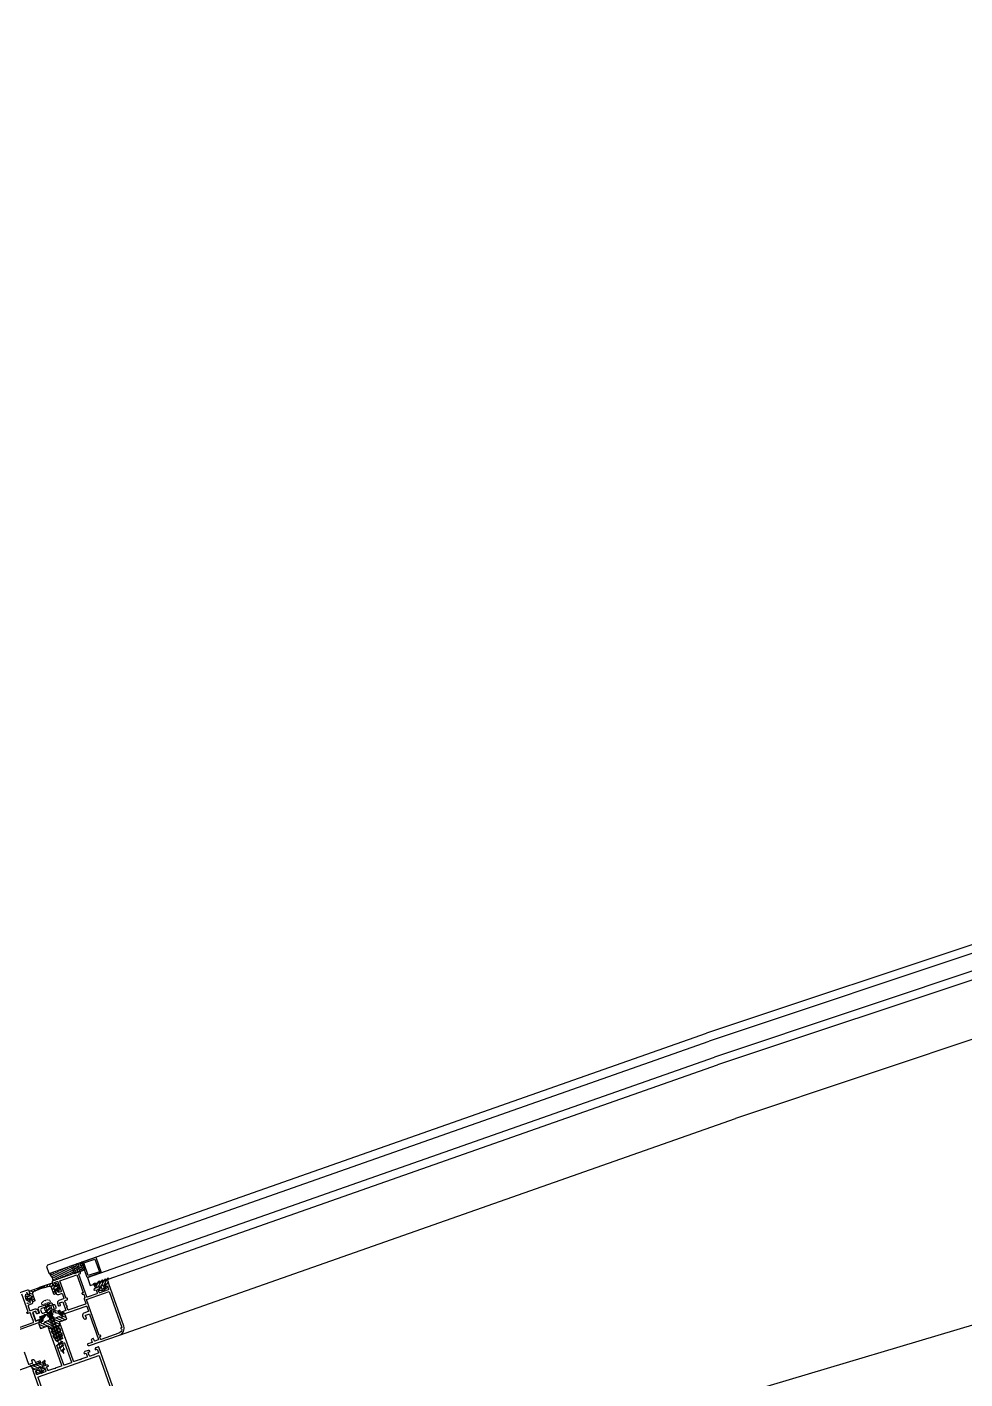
# Model space of a CAD drawing. Header units: millimetres. Extents: x 62878 to 70819, y -67946 to -61850.
# Drawn here: x 63731.3 to 63798.4, y -62214.4 to -62117.6 of the extents above; entities that cross this region are included whole.
import ezdxf

# ---------------------------------------------------------------- set-up
doc = ezdxf.new("R2010")
doc.units = ezdxf.units.MM
doc.linetypes.add('HIDDEN', pattern=[0.375, 0.25, -0.125])
for name, color, linetype, lineweight in [('BA DÖŞ.-yeni', 11, 'Continuous', 30), ('DOGRAMA', 171, 'Continuous', 0), ('DUV.ALÇ.-yeni', 20, 'Continuous', 25)]:
    doc.layers.add(name, color=color, linetype=linetype, lineweight=lineweight)
pattern_1 = [(334.38851, (63632.99587, -62256.98686), (-0.06862232, -0.14315216), [])]
pattern_2 = [(244.38851, (63840.45671, -62183.97513), (0.14315216, -0.06862232), [])]

# ---------------------------------------------------------------- blocks, each defined once
blk = doc.blocks.new('a2we')
at = {"lineweight": 5, "ltscale": 0.5}
for p, q in [((-196.01, -415.29), (-196.59, -417.25)), ((-196.01, -415.29), (-195.46, -417.71)), ((-198.11, -420.11), (-197.11, -419.74)), ((-194.92, -421.4), (-198.11, -420.11)), ((-193.92, -421.04), (-198.11, -420.11)), ((-198.11, -422.66), (-197.11, -422.3)), ((-194.92, -423.96), (-198.11, -422.66)), ((-193.92, -423.59), (-198.11, -422.66)), ((-198.11, -425.21), (-197.11, -424.85)), ((-194.92, -426.51), (-198.11, -425.21)), ((-193.92, -426.15), (-198.11, -425.21)), ((-197.57, -417.61), (-196.57, -417.24)), ((-194.16, -418.26), (-197.57, -417.61)), ((-195.16, -418.63), (-197.57, -417.61)), ((-197.11, -419.74), (-197.11, -418.43)), ((-197.11, -419.74), (-193.92, -421.04)), ((-197.11, -419.74), (-193.92, -421.04)), ((-197.11, -422.3), (-197.11, -420.51)), ((-197.11, -422.3), (-193.92, -423.59)), ((-197.11, -422.3), (-193.92, -423.59)), ((-197.11, -424.85), (-197.11, -423.07)), ((-197.11, -424.85), (-193.92, -426.15)), ((-197.11, -424.85), (-193.92, -426.15)), ((-197.11, -427.31), (-197.11, -425.62)), ((-196.89, -417.9), (-197.1, -418.34)), ((-196.57, -417.24), (-194.16, -418.26)), ((-194.16, -418.26), (-195.16, -418.63)), ((-195.16, -418.63), (-194.93, -419.3)), ((-194.92, -420.63), (-194.92, -419.36)), ((-193.92, -421.04), (-194.92, -421.4)), ((-194.92, -423.19), (-194.92, -421.4)), ((-193.92, -423.59), (-194.92, -423.96)), ((-194.92, -425.74), (-194.92, -423.96)), ((-198.11, -427.67), (-197.11, -427.31)), ((-194.92, -428.97), (-198.11, -427.67)), ((-193.92, -428.6), (-198.11, -427.67)), ((-198.11, -429.92), (-197.11, -429.56)), ((-194.92, -431.22), (-198.11, -429.92)), ((-193.92, -430.86), (-198.11, -429.92)), ((-198.11, -432.18), (-197.11, -431.81)), ((-194.92, -433.47), (-198.11, -432.18)), ((-193.92, -433.11), (-198.11, -432.18)), ((-198.11, -434.43), (-197.11, -434.07)), ((-194.92, -435.73), (-198.11, -434.43)), ((-193.92, -435.36), (-198.11, -434.43)), ((-197.11, -427.31), (-193.92, -428.6)), ((-197.11, -427.31), (-193.92, -428.6)), ((-197.11, -429.56), (-197.11, -428.02)), ((-197.11, -429.56), (-193.92, -430.86)), ((-197.11, -429.56), (-193.92, -430.86)), ((-197.11, -431.81), (-197.11, -430.28)), ((-197.11, -431.81), (-193.92, -433.11)), ((-197.11, -431.81), (-193.92, -433.11)), ((-197.11, -434.07), (-197.11, -432.53)), ((-197.11, -434.07), (-193.92, -435.36)), ((-197.11, -434.07), (-193.92, -435.36)), ((-197.11, -436.36), (-197.11, -434.79)), ((-193.92, -426.15), (-194.92, -426.51)), ((-194.92, -428.2), (-194.92, -426.51)), ((-193.92, -428.6), (-194.92, -428.97)), ((-194.92, -430.45), (-194.92, -428.97)), ((-193.92, -430.86), (-194.92, -431.22)), ((-194.92, -432.7), (-194.92, -431.22)), ((-193.92, -433.11), (-194.92, -433.47)), ((-194.92, -434.96), (-194.92, -433.47)), ((-193.92, -435.36), (-194.92, -435.73)), ((-194.92, -437.26), (-194.92, -435.73)), ((-198.11, -436.73), (-197.11, -436.36)), ((-194.92, -438.03), (-198.11, -436.73)), ((-193.92, -437.66), (-198.11, -436.73)), ((-198.11, -439.03), (-197.11, -438.66)), ((-194.92, -440.32), (-198.11, -439.03)), ((-193.92, -439.96), (-198.11, -439.03)), ((-198.11, -441.32), (-197.11, -440.96)), ((-194.92, -442.62), (-198.11, -441.32)), ((-193.92, -442.26), (-198.11, -441.32)), ((-198.11, -443.62), (-197.11, -443.25)), ((-194.92, -444.91), (-198.11, -443.62)), ((-193.92, -444.55), (-198.11, -443.62)), ((-197.11, -436.36), (-193.92, -437.66)), ((-197.11, -436.36), (-193.92, -437.66)), ((-197.11, -438.66), (-197.11, -437.13)), ((-197.11, -438.66), (-193.92, -439.96)), ((-197.11, -438.66), (-193.92, -439.96)), ((-197.11, -440.96), (-197.11, -439.43)), ((-197.11, -440.96), (-193.92, -442.26)), ((-197.11, -443.25), (-197.11, -441.73)), ((-197.11, -443.25), (-193.92, -444.55)), ((-197.11, -445.55), (-197.11, -444.02)), ((-193.92, -437.66), (-194.92, -438.03)), ((-194.92, -439.55), (-194.92, -438.03)), ((-193.92, -439.96), (-194.92, -440.32)), ((-194.92, -441.85), (-194.92, -440.32)), ((-193.92, -442.26), (-194.92, -442.62)), ((-194.92, -444.15), (-194.92, -442.62)), ((-193.92, -444.55), (-194.92, -444.91)), ((-194.92, -446.45), (-194.92, -444.91)), ((-192.8, -453.29), (-199.23, -453.29)), ((-199.23, -454.58), (-199.23, -453.29)), ((-198.11, -445.92), (-197.11, -445.55)), ((-193.92, -446.85), (-198.11, -445.92)), ((-194.92, -447.22), (-198.11, -445.92)), ((-197.11, -447.85), (-198.11, -448.22)), ((-194.92, -449.52), (-198.11, -448.22)), ((-198.11, -448.22), (-193.92, -449.15)), ((-198.11, -450.52), (-197.11, -450.15)), ((-194.92, -451.82), (-198.11, -450.52)), ((-193.92, -451.45), (-198.11, -450.52)), ((-197.11, -445.55), (-193.92, -446.85)), ((-197.11, -445.55), (-193.92, -446.85)), ((-197.11, -447.85), (-197.11, -446.32)), ((-193.92, -449.15), (-197.11, -447.85)), ((-197.11, -450.15), (-197.11, -448.62)), ((-197.11, -450.15), (-193.92, -451.45)), ((-197.11, -453.29), (-197.11, -450.92)), ((-193.92, -446.85), (-194.92, -447.22)), ((-194.92, -448.75), (-194.92, -447.22)), ((-193.92, -449.15), (-194.92, -449.52)), ((-194.92, -451.05), (-194.92, -449.52)), ((-193.92, -451.45), (-194.92, -451.82)), ((-194.92, -453.29), (-194.92, -451.82)), ((-192.8, -454.58), (-192.8, -453.29))]:
    blk.add_line(p, q, dxfattribs=at)
blk.add_lwpolyline([(-196.47, -455.66), (-196.11, -455.4), (-195.92, -455.4), (-195.56, -455.66)], dxfattribs=at)
for centre, radius, start, end in [((-196.91, -418.43), 0.2, 155.32512, 180), ((-195.12, -419.36), 0.2, 0, 19.11162), ((-195.66, -449.53), 6.19, 234.75731, 262.49049), ((-196.37, -449.53), 6.19, 277.50951, 305.24269)]:
    blk.add_arc(centre, radius, start, end, dxfattribs=at)

msp = doc.modelspace()

# ---------------------------------------------------------------- hatches: boundary and pattern name
at = {"layer": 'DOGRAMA', "lineweight": -2}
h = msp.add_hatch(dxfattribs=at)
h.set_pattern_fill('ANSI31', color=256, scale=0.04, angle=673.13462, style=0)
h.set_pattern_definition([(334.38851, (63613.8471, -62263.7259), (-0.05489786, -0.11452172), [])])
h.paths.add_polyline_path([(63734.43, -62206.936, 0.414214), (63734.413, -62206.971), (63733.184, -62207.404, 0.153231), (63732.891, -62206.871), (63734.24, -62206.396)])
h.paths.add_polyline_path([(63734.7, -62206.871), (63734.465, -62206.953, 0.414214), (63734.43, -62206.936), (63734.24, -62206.396), (63734.5, -62206.305)])
h = msp.add_hatch(dxfattribs=at)
h.set_pattern_fill('AR-HBONE', color=256, scale=0.03, angle=673.13462, style=0)
h.set_pattern_definition([(244.3885, (63751.21269, -62239.03137), (0.0563375, -0.1600815), [0.36, -0.12]), (334.3885, (63751.16082, -62239.13958), (0.0563375, -0.1600815), [0.36, -0.12])])
h.paths.add_polyline_path([(63735.193, -62206.697), (63735.429, -62206.614), (63735.23, -62206.048), (63734.5, -62206.305), (63734.7, -62206.871)])
h = msp.add_hatch(dxfattribs=at)
h.set_pattern_fill('ANSI31', color=256, scale=0.05, angle=673.13462, style=0)
h.set_pattern_definition(pattern_1)
edge = h.paths.add_edge_path(flags=16)
edge.add_arc((63731.973, -62208.397), 0.668, 192.51283, 206.26419, ccw=False)
edge.add_line((63731.321, -62208.542), (63731.59, -62208.447))
edge.add_line((63731.59, -62208.447), (63731.643, -62208.598))
edge.add_line((63731.643, -62208.598), (63731.374, -62208.693))
edge = h.paths.add_edge_path()
edge.add_line((63731.825, -62208.873), (63731.721, -62208.91))
edge.add_line((63731.721, -62208.91), (63731.641, -62208.684))
edge.add_line((63731.641, -62208.684), (63731.462, -62208.747))
edge.add_line((63731.462, -62208.747), (63731.502, -62208.86))
edge.add_line((63731.502, -62208.86), (63731.408, -62208.893))
edge.add_arc((63731.637, -62208.515), 0.442, 160.08086, 238.69616, ccw=False)
edge.add_line((63731.222, -62208.365), (63731.316, -62208.332))
edge.add_line((63731.316, -62208.332), (63731.356, -62208.445))
edge.add_line((63731.356, -62208.445), (63731.535, -62208.382))
edge.add_line((63731.535, -62208.382), (63731.456, -62208.155))
edge.add_line((63731.456, -62208.155), (63732.395, -62207.815))
edge.add_arc((63732.412, -62207.862), 0.05, -63.90165, 109.38851, ccw=False)
edge.add_line((63732.434, -62207.907), (63731.743, -62208.207))
edge.add_arc((63731.782, -62208.299), 0.1, 112.96324, 199.38851)
edge.add_line((63731.688, -62208.332), (63731.855, -62208.81))
edge.add_arc((63731.808, -62208.826), 0.05, -70.61149, 19.38851, ccw=False)
h = msp.add_hatch(dxfattribs=at)
h.set_pattern_fill('ANSI31', color=256, scale=0.05, angle=673.13462, style=0)
h.set_pattern_definition(pattern_2)
edge = h.paths.add_edge_path(flags=16)
edge.add_arc((63732.863, -62208.084), 0.668, 12.51283, 26.26419)
edge.add_line((63733.463, -62207.788), (63733.194, -62207.883))
edge.add_line((63733.194, -62207.883), (63733.247, -62208.034))
edge.add_line((63733.247, -62208.034), (63733.516, -62207.939))
edge = h.paths.add_edge_path()
edge.add_line((63733.278, -62208.362), (63733.381, -62208.326))
edge.add_line((63733.381, -62208.326), (63733.302, -62208.099))
edge.add_line((63733.302, -62208.099), (63733.481, -62208.036))
edge.add_line((63733.481, -62208.036), (63733.521, -62208.149))
edge.add_line((63733.521, -62208.149), (63733.615, -62208.116))
edge.add_arc((63733.2, -62207.966), 0.442, 340.08086, 418.69616)
edge.add_line((63733.429, -62207.588), (63733.335, -62207.621))
edge.add_line((63733.335, -62207.621), (63733.375, -62207.734))
edge.add_line((63733.375, -62207.734), (63733.195, -62207.797))
edge.add_line((63733.195, -62207.797), (63733.116, -62207.571))
edge.add_line((63733.116, -62207.571), (63732.17, -62207.894))
edge.add_arc((63732.187, -62207.941), 0.05, 109.38851, 282.67867)
edge.add_line((63732.198, -62207.99), (63732.924, -62207.791))
edge.add_arc((63732.952, -62207.887), 0.1, 19.38851, 105.81378, ccw=False)
edge.add_line((63733.046, -62207.854), (63733.214, -62208.332))
edge.add_arc((63733.261, -62208.315), 0.05, 199.38851, 289.38851)
h = msp.add_hatch(dxfattribs=at)
h.set_pattern_fill('ANSI31', color=256, scale=0.05, angle=673.13462, style=0)
h.set_pattern_definition(pattern_2)
edge = h.paths.add_edge_path(flags=16)
edge.add_arc((63736.629, -62207.612), 0.4, 277.85155, 300.92547, ccw=False)
edge.add_line((63736.683, -62208.008), (63736.6, -62207.771))
edge.add_line((63736.6, -62207.771), (63736.751, -62207.718))
edge.add_line((63736.751, -62207.718), (63736.834, -62207.955))
edge = h.paths.add_edge_path()
edge.add_arc((63736.629, -62207.612), 0.5, 252.51861, 326.25841, ccw=False)
edge.add_line((63736.478, -62208.089), (63736.445, -62207.995))
edge.add_line((63736.445, -62207.995), (63736.558, -62207.955))
edge.add_line((63736.558, -62207.955), (63736.539, -62207.898))
edge.add_arc((63736.444, -62207.932), 0.1, 19.38851, 109.38851)
edge.add_line((63736.411, -62207.837), (63736.203, -62207.91))
edge.add_line((63736.203, -62207.91), (63736.144, -62207.74))
edge.add_line((63736.144, -62207.74), (63736.181, -62207.727))
edge.add_arc((63736.203, -62207.789), 0.065, 40.97918, 109.38851, ccw=False)
edge.add_arc((63736.276, -62207.725), 0.0327, 220.97918, 414.81879)
edge.add_arc((63736.206, -62207.876), 0.199, 63.47229, 113.7382)
edge.add_arc((63736.111, -62207.646), 0.05, 110.36067, 287.87391, ccw=False)
edge.add_arc((63736.206, -62207.902), 0.323, 71.00285, 110.32916, ccw=False)
edge.add_arc((63736.317, -62207.578), 0.02, 251.00285, 319.38851)
edge.add_line((63736.332, -62207.591), (63736.476, -62207.424))
edge.add_arc((63736.487, -62207.434), 0.015, -20.61149, 139.38851, ccw=False)
edge.add_line((63736.501, -62207.439), (63736.458, -62207.554))
edge.add_arc((63736.476, -62207.561), 0.02, 159.38851, 319.38851)
edge.add_line((63736.492, -62207.574), (63736.683, -62207.351))
edge.add_arc((63736.695, -62207.36), 0.015, -20.61149, 139.38851, ccw=False)
edge.add_line((63736.709, -62207.366), (63736.665, -62207.481))
edge.add_arc((63736.684, -62207.488), 0.02, 159.38851, 319.38851)
edge.add_line((63736.699, -62207.501), (63736.891, -62207.278))
edge.add_arc((63736.902, -62207.287), 0.015, -20.61149, 139.38851, ccw=False)
edge.add_line((63736.916, -62207.293), (63736.873, -62207.408))
edge.add_arc((63736.892, -62207.415), 0.02, 159.38851, 319.38851)
edge.add_line((63736.907, -62207.428), (63737.098, -62207.205))
edge.add_arc((63737.11, -62207.214), 0.015, -20.61149, 139.38851, ccw=False)
edge.add_line((63737.124, -62207.22), (63737.083, -62207.327))
edge.add_arc((63737.177, -62207.362), 0.1, 159.38851, 199.38851)
edge.add_line((63737.083, -62207.396), (63737.147, -62207.578))
edge.add_line((63737.147, -62207.578), (63736.939, -62207.651))
edge.add_arc((63736.972, -62207.746), 0.1, 109.38851, 199.38851)
edge.add_line((63736.878, -62207.779), (63736.898, -62207.835))
edge.add_line((63736.898, -62207.835), (63737.011, -62207.796))
edge.add_line((63737.011, -62207.796), (63737.044, -62207.89))
h = msp.add_hatch(dxfattribs=at)
h.set_pattern_fill('ANSI31', color=256, scale=0.05, angle=673.13462, style=0)
h.set_pattern_definition(pattern_1)
edge = h.paths.add_edge_path(flags=16)
edge.add_arc((63733.471, -62211.321), 0.05, 199.38851, 289.38851)
edge.add_line((63733.487, -62211.368), (63733.544, -62211.348))
edge.add_arc((63733.527, -62211.301), 0.05, 289.38851, 379.38851)
edge.add_line((63733.575, -62211.284), (63733.5, -62211.072))
edge.add_line((63733.5, -62211.072), (63733.349, -62211.125))
edge.add_line((63733.349, -62211.125), (63733.424, -62211.337))
h.paths.add_polyline_path([(63733.299, -62210.984), (63733.45, -62210.931), (63733.359, -62210.671), (63733.208, -62210.724)], flags=16)
edge = h.paths.add_edge_path()
edge.add_arc((63733.579, -62211.268), 0.2, 308.82229, 379.38851)
edge.add_line((63733.768, -62211.202), (63733.749, -62211.149))
edge.add_line((63733.749, -62211.149), (63733.693, -62211.168))
edge.add_line((63733.693, -62211.168), (63733.65, -62211.047))
edge.add_line((63733.65, -62211.047), (63733.669, -62211.008))
edge.add_arc((63733.579, -62210.965), 0.1, 334.38851, 379.38851)
edge.add_line((63733.673, -62210.932), (63733.63, -62210.809))
edge.add_line((63733.63, -62210.809), (63733.573, -62210.829))
edge.add_line((63733.573, -62210.829), (63733.531, -62210.708))
edge.add_line((63733.531, -62210.708), (63733.599, -62210.565))
edge.add_line((63733.599, -62210.565), (63733.701, -62210.529))
edge.add_line((63733.701, -62210.529), (63733.618, -62210.294))
edge.add_line((63733.618, -62210.294), (63733.682, -62210.324))
edge.add_line((63733.682, -62210.324), (63734.154, -62210.158))
edge.add_line((63734.154, -62210.158), (63734.045, -62209.85))
edge.add_arc((63733.762, -62209.95), 0.3, 19.38851, 79.38851)
edge.add_line((63733.817, -62209.655), (63733.334, -62209.564))
edge.add_arc((63733.329, -62209.594), 0.03, 79.38851, 169.38851)
edge.add_line((63733.299, -62209.588), (63733.288, -62209.647))
edge.add_arc((63733.318, -62209.653), 0.03, 169.38851, 259.38851)
edge.add_line((63733.312, -62209.682), (63733.693, -62209.754))
edge.add_arc((63733.656, -62209.95), 0.2, 17.46891, 79.38851, ccw=False)
edge.add_arc((63733.754, -62209.928), 0.1, -130.61149, 22.10336, ccw=False)
edge.add_arc((63733.624, -62210.08), 0.1, 49.38851, 109.38851)
edge.add_line((63733.591, -62209.985), (63733.283, -62210.094))
edge.add_arc((63733.266, -62210.046), 0.05, 199.38851, 289.38851, ccw=False)
edge.add_line((63733.219, -62210.063), (63733.202, -62210.016))
edge.add_arc((63733.155, -62210.033), 0.05, 19.38851, 109.38851)
edge.add_line((63733.139, -62209.985), (63732.95, -62210.052))
edge.add_arc((63732.967, -62210.099), 0.05, 109.38851, 199.38851)
edge.add_line((63732.919, -62210.116), (63732.936, -62210.163))
edge.add_arc((63732.889, -62210.179), 0.05, -70.61149, 19.38851, ccw=False)
edge.add_line((63732.905, -62210.226), (63732.597, -62210.335))
edge.add_arc((63732.63, -62210.429), 0.1, 109.38851, 169.38851)
edge.add_arc((63732.434, -62210.392), 0.1, 196.67366, 349.38851, ccw=False)
edge.add_arc((63732.524, -62210.348), 0.2, 139.38851, 201.30811, ccw=False)
edge.add_line((63732.372, -62210.218), (63732.625, -62209.924))
edge.add_arc((63732.602, -62209.905), 0.03, 319.38851, 409.38851)
edge.add_line((63732.621, -62209.882), (63732.576, -62209.843))
edge.add_arc((63732.556, -62209.866), 0.03, 49.38851, 139.38851)
edge.add_line((63732.533, -62209.846), (63732.214, -62210.219))
edge.add_arc((63732.441, -62210.414), 0.3, 139.38851, 199.38851)
edge.add_line((63732.158, -62210.514), (63732.267, -62210.822))
edge.add_line((63732.267, -62210.822), (63732.739, -62210.656))
edge.add_line((63732.739, -62210.656), (63732.769, -62210.592))
edge.add_line((63732.769, -62210.592), (63732.852, -62210.828))
edge.add_line((63732.852, -62210.828), (63732.954, -62210.792))
edge.add_line((63732.954, -62210.792), (63733.097, -62210.861))
edge.add_line((63733.097, -62210.861), (63733.139, -62210.982))
edge.add_line((63733.139, -62210.982), (63733.083, -62211.002))
edge.add_line((63733.083, -62211.002), (63733.126, -62211.124))
edge.add_arc((63733.22, -62211.091), 0.1, 199.38851, 244.38851)
edge.add_line((63733.177, -62211.181), (63733.216, -62211.2))
edge.add_line((63733.216, -62211.2), (63733.259, -62211.321))
edge.add_line((63733.259, -62211.321), (63733.202, -62211.341))
edge.add_line((63733.202, -62211.341), (63733.221, -62211.394))
edge.add_arc((63733.41, -62211.328), 0.2, 199.38851, 269.95473)
edge.add_arc((63733.41, -62211.057), 0.47, 269.95473, 308.82229)
h = msp.add_hatch(dxfattribs=at)
h.set_pattern_fill('ANSI31', color=256, scale=0.05, angle=673.13462, style=0)
h.set_pattern_definition(pattern_1)
edge = h.paths.add_edge_path()
edge.add_arc((63731.568, -62213.656), 0.1, 19.38851, 59.38851, ccw=False)
edge.add_line((63731.662, -62213.623), (63731.72, -62213.786))
edge.add_line((63731.72, -62213.786), (63731.927, -62213.713))
edge.add_arc((63731.96, -62213.807), 0.1, 19.38851, 109.38851, ccw=False)
edge.add_line((63732.055, -62213.774), (63732.075, -62213.831))
edge.add_line((63732.075, -62213.831), (63731.962, -62213.87))
edge.add_line((63731.962, -62213.87), (63731.995, -62213.965))
edge.add_arc((63732.145, -62213.488), 0.5, 252.51861, 326.25841)
edge.add_line((63732.561, -62213.765), (63732.527, -62213.671))
edge.add_line((63732.527, -62213.671), (63732.414, -62213.711))
edge.add_line((63732.414, -62213.711), (63732.394, -62213.654))
edge.add_arc((63732.489, -62213.621), 0.1, 109.38851, 199.38851, ccw=False)
edge.add_line((63732.456, -62213.527), (63732.663, -62213.454))
edge.add_line((63732.663, -62213.454), (63732.61, -62213.303))
edge.add_line((63732.61, -62213.303), (63732.573, -62213.317))
edge.add_arc((63732.594, -62213.378), 0.065, 109.38851, 177.79785)
edge.add_arc((63732.497, -62213.374), 0.0327, 163.95823, 357.79785, ccw=False)
edge.add_arc((63732.699, -62213.429), 0.242, 119.0792, 164.58598, ccw=False)
edge.add_arc((63732.563, -62213.171), 0.05, 290.90312, 468.41635)
edge.add_arc((63732.729, -62213.448), 0.372, 119.23701, 155.88853)
edge.add_arc((63732.373, -62213.285), 0.02, 259.38851, 327.77417, ccw=False)
edge.add_line((63732.369, -62213.305), (63732.153, -62213.264))
edge.add_arc((63732.15, -62213.279), 0.015, 79.38851, 239.38851)
edge.add_line((63732.143, -62213.292), (63732.249, -62213.355))
edge.add_arc((63732.238, -62213.372), 0.02, -100.61149, 59.38851, ccw=False)
edge.add_line((63732.235, -62213.392), (63731.945, -62213.337))
edge.add_arc((63731.943, -62213.352), 0.015, 79.38851, 239.38851)
edge.add_line((63731.935, -62213.365), (63732.041, -62213.428))
edge.add_arc((63732.031, -62213.445), 0.02, -100.61149, 59.38851, ccw=False)
edge.add_line((63732.027, -62213.465), (63731.738, -62213.41))
edge.add_arc((63731.735, -62213.425), 0.015, 79.38851, 239.38851)
edge.add_line((63731.728, -62213.438), (63731.834, -62213.501))
edge.add_arc((63731.823, -62213.518), 0.02, -100.61149, 59.38851, ccw=False)
edge.add_line((63731.82, -62213.538), (63731.53, -62213.484))
edge.add_arc((63731.528, -62213.498), 0.015, 79.38851, 239.38851)
edge.add_line((63731.52, -62213.511), (63731.619, -62213.57))
edge = h.paths.add_edge_path(flags=16)
edge.add_line((63732.342, -62213.807), (63732.277, -62213.622))
edge.add_arc((63732.249, -62213.632), 0.03, 19.38851, 109.38851)
edge.add_line((63732.239, -62213.603), (63732.144, -62213.636))
edge.add_arc((63732.154, -62213.665), 0.03, 109.38851, 199.38851)
edge.add_line((63732.126, -62213.675), (63732.191, -62213.86))
edge.add_arc((63732.219, -62213.85), 0.03, 199.38851, 281.62208)
edge.add_arc((63732.145, -62213.488), 0.4, 281.62208, 297.15494)
edge.add_arc((63732.314, -62213.817), 0.03, 297.15494, 379.38851)

# ---------------------------------------------------------------- linework, layer by layer
msp.add_lwpolyline([(68896.021, -63031.435), (69030.259, -63071.184), (69185.279, -62547.653), (68892.999, -62461.107, 1.044368), (68063.198, -62298.73, 0.204375), (63106.96, -62494.783, 0.353953), (62932.94, -62997.825), (63753.185, -65779.598), (64154.954, -67142.153), (65336.723, -66792.622), (65336.7, -66829.112), (65270.535, -66829.071, 0.626789), (65270.199, -67369.071), (65531.845, -67369.234, 0.926242), (66130.088, -67369.606), (66391.733, -67369.769, 0.626743), (66392.069, -66829.769), (66326.147, -66829.728), (66326.17, -66793.238), (67506.156, -67144.128), (68467.025, -63899.086), (68625.204, -63946.037), (68896.024, -63031.423)], format="xyb")
at = {"layer": 'BA DÖŞ.-yeni', "linetype": 'HIDDEN', "ltscale": 150}
msp.add_arc((65815.039, -68607.153), 6697.937, 70.7461603, 109.2968468, dxfattribs=at)
at = {"layer": 'DOGRAMA', "lineweight": -2}
for p, q in [((63827.353, -62173.84), (63779.943, -62189.676)), ((63827.638, -62174.378), (63780.137, -62190.244)), ((63825.666, -62176.302), (63780.526, -62191.379)), ((63825.856, -62176.871), (63780.721, -62191.946)), ((63826.377, -62180.956), (63782.032, -62195.768)), ((63732.786, -62206.272), (63779.943, -62189.676)), ((63732.891, -62206.871), (63780.137, -62190.244)), ((63735.628, -62207.18), (63780.526, -62191.379)), ((63735.828, -62207.746), (63780.721, -62191.946)), ((63737.923, -62211.291), (63782.032, -62195.768)), ((63732.725, -62206.399), (63732.786, -62206.272)), ((63732.891, -62206.871), (63732.725, -62206.399)), ((63734.7, -62206.871), (63734.5, -62206.305)), ((63734.7, -62206.871), (63734.5, -62206.305)), ((63734.7, -62206.871), (63735.429, -62206.614)), ((63735.23, -62206.048), (63735.429, -62206.614)), ((63735.628, -62207.18), (63735.828, -62207.746))]:
    msp.add_line(p, q, dxfattribs=at)
msp.add_lwpolyline([(68355.728, -61957.86, 0.273736), (68066.91, -62277.721, 0.209295), (68023.71, -62283.852, 0.198368), (63201.053, -62451.108)], format="xyb", dxfattribs=at)
for points in [[(63735.237, -62206.067), (63736.227, -62205.718), (63736.612, -62206.812), (63735.622, -62207.161)], [(63735.364, -62206.128), (63736.166, -62205.846), (63736.485, -62206.751), (63735.683, -62207.033)], [(63733.299, -62210.984), (63733.45, -62210.931), (63733.359, -62210.671), (63733.208, -62210.724)], [(63733.45, -62210.931), (63733.299, -62210.984), (63733.208, -62210.724), (63733.359, -62210.671)]]:
    msp.add_lwpolyline(points, close=True, dxfattribs=at)
at = {"layer": 'DOGRAMA', "lineweight": -2, "ltscale": 0.5}
for points in [[(63736.937, -62207.8), (63737.061, -62207.757), (63737.144, -62207.993, -0.414214), (63737.114, -62208.056), (63736.529, -62208.262, -0.414214), (63736.465, -62208.232), (63736.382, -62207.996), (63736.506, -62207.952, 0.668097), (63736.509, -62207.9), (63736.436, -62207.865, 0.198962), (63736.398, -62207.863), (63736.162, -62207.946, 0.372839), (63736.097, -62208.06, 0.45685), (63736.137, -62208.082), (63736.25, -62208.042), (63736.33, -62208.269, -0.414214), (63736.299, -62208.332), (63735.62, -62208.571, -0.414214), (63735.582, -62208.553), (63735.017, -62206.95, -0.414214), (63735.036, -62206.911), (63735.121, -62206.881, 0.414214), (63735.139, -62206.843), (63735.109, -62206.758, 0.414214), (63735.071, -62206.74), (63733.118, -62207.427, 0.414214), (63733.1, -62207.465), (63733.176, -62207.682, 0.198962), (63733.201, -62207.71), (63733.299, -62207.733, 0.668048), (63733.34, -62207.696), (63733.281, -62207.529), (63733.47, -62207.462, -0.414214), (63733.534, -62207.493), (63733.756, -62208.125, -0.414214), (63733.725, -62208.189), (63733.537, -62208.255), (63733.478, -62208.088, 0.668048), (63733.422, -62208.085), (63733.361, -62208.164, 0.19911), (63733.359, -62208.202), (63733.395, -62208.305, 0.414214), (63733.574, -62208.39), (63733.772, -62208.321, -0.414214), (63733.836, -62208.351), (63733.939, -62208.644, -0.414214), (63733.908, -62208.707), (63733.578, -62208.824, 0.414214), (63733.486, -62209.015), (63733.543, -62209.175, 0.414214), (63733.606, -62209.206), (63733.682, -62209.179, 0.414214), (63733.694, -62209.154), (63733.634, -62208.984), (63733.87, -62208.901), (63734.093, -62209.533), (63733.715, -62209.666), (63733.682, -62209.571, 0.414214), (63733.618, -62209.541), (63733.571, -62209.558, 0.414214), (63733.541, -62209.621), (63733.567, -62209.697, 0.414214), (63733.822, -62209.819), (63735.539, -62209.215, -0.414214), (63735.577, -62209.233), (63735.698, -62209.577, -0.414214), (63735.68, -62209.616), (63735.378, -62209.722, 0.414214), (63735.286, -62209.913), (63735.346, -62210.083, 0.414214), (63735.474, -62210.144), (63735.493, -62210.138), (63735.54, -62210.121, 0.414214), (63735.558, -62210.083), (63735.495, -62209.903, -0.414214), (63735.513, -62209.865), (63735.74, -62209.786, -0.414214), (63735.778, -62209.804), (63736.085, -62210.676), (63736.123, -62210.695), (63736.105, -62210.733), (63736.412, -62211.606, -0.414214), (63736.394, -62211.644), (63736.167, -62211.723, -0.414214), (63736.129, -62211.705), (63736.076, -62211.554, 0.414214), (63736.038, -62211.536), (63735.991, -62211.552), (63735.972, -62211.559, 0.414214), (63735.911, -62211.687), (63735.959, -62211.823), (63735.657, -62211.93, 0.414214), (63735.638, -62211.968), (63735.645, -62211.987, 0.414214), (63735.773, -62212.048), (63737.923, -62211.291, 0.414214), (63738.229, -62210.653), (63737.163, -62207.625, 0.414214), (63737.125, -62207.607), (63736.965, -62207.663, 0.19911), (63736.937, -62207.689), (63736.902, -62207.762, 0.668097)], [(63732.167, -62209.725), (63732.021, -62209.776, -0.414214), (63731.983, -62209.758), (63731.936, -62209.626, 0.414214), (63731.898, -62209.607), (63731.766, -62209.654, 0.414214), (63731.735, -62209.718), (63731.913, -62210.222, 0.414214), (63731.977, -62210.253), (63732.231, -62210.163, 0.414214), (63732.262, -62210.099), (63732.234, -62210.019, -0.414214), (63732.264, -62209.955), (63732.632, -62209.826, -0.267949), (63732.73, -62209.845), (63732.901, -62209.991, 0.267949), (63732.93, -62209.996), (63733.119, -62209.93, 0.267949), (63733.139, -62209.907), (63733.189, -62209.642, -0.133822), (63733.212, -62209.595, 0.270236), (63733.249, -62209.397), (63733.133, -62209.066, 0.414214), (63733.006, -62209.005), (63732.751, -62209.095), (63732.733, -62209.133), (63732.694, -62209.115), (63732.157, -62209.304, 0.414214), (63732.096, -62209.431), (63732.185, -62209.686, -0.414214)], [(63732.962, -62209.826), (63732.988, -62209.817, 0.267949), (63733.007, -62209.794), (63733.055, -62209.538, -0.12216), (63733.075, -62209.495, 0.257961), (63733.091, -62209.399), (63733.025, -62209.21, 0.414214), (63732.961, -62209.18), (63732.348, -62209.396, 0.414214), (63732.287, -62209.523), (63732.337, -62209.665, 0.414214), (63732.464, -62209.726), (63732.664, -62209.656, -0.267949), (63732.762, -62209.674), (63732.933, -62209.821, 0.267949)], [(63732.988, -62209.817), (63732.962, -62209.826, -0.267949), (63732.933, -62209.821), (63732.735, -62209.651, 0.12216), (63732.692, -62209.63, -0.257961), (63732.62, -62209.565), (63732.553, -62209.376, -0.414214), (63732.584, -62209.313), (63733.197, -62209.097, -0.414214), (63733.324, -62209.158), (63733.374, -62209.3, -0.414214), (63733.313, -62209.427), (63733.114, -62209.497, 0.267949), (63733.049, -62209.573), (63733.007, -62209.794, -0.267949)], [(63738.981, -62219.898), (63739.097, -62220.228), (63739.718, -62221.992, -0.414214), (63739.699, -62222.03), (63735.379, -62223.551, -0.414214), (63735.341, -62223.533), (63734.72, -62221.769), (63734.604, -62221.438), (63732.101, -62214.326, -0.414214), (63732.119, -62214.288), (63736.439, -62212.767, -0.414214), (63736.478, -62212.786)]]:
    msp.add_lwpolyline(points, format="xyb", close=True, dxfattribs=at)
at = {"layer": 'DOGRAMA', "linetype": 'ByBlock', "lineweight": -2}
msp.add_lwpolyline([(63734.133, -62209.196, 1), (63734.113, -62209.139), (63734.086, -62209.063, 1), (63734.066, -62209.007), (63734.018, -62208.87, -0.414214), (63734.049, -62208.806), (63734.181, -62208.76, 0.414214), (63734.211, -62208.696), (63734.205, -62208.677, 0.414214), (63734.167, -62208.659), (63734.1, -62208.682), (63733.649, -62207.399), (63734.875, -62206.968), (63735.327, -62208.251), (63735.261, -62208.274, 0.414214), (63735.242, -62208.312), (63735.252, -62208.34, 0.414214), (63735.316, -62208.371), (63735.363, -62208.354), (63735.453, -62208.609, -0.414214), (63735.435, -62208.647), (63735.406, -62208.657, 0.414214), (63735.388, -62208.695), (63735.507, -62209.035, -0.414214), (63735.489, -62209.073), (63734.291, -62209.495, -0.414214), (63734.227, -62209.464), (63734.167, -62209.292), (63734.195, -62209.258), (63734.152, -62209.25)], format="xyb", close=True, dxfattribs=at)
at = {"layer": 'DOGRAMA', "lineweight": -2}
for points in [[(63731.825, -62208.873), (63731.721, -62208.91), (63731.641, -62208.684), (63731.462, -62208.747), (63731.502, -62208.86), (63731.408, -62208.893, -0.357143), (63731.222, -62208.365), (63731.316, -62208.332), (63731.356, -62208.445), (63731.535, -62208.382), (63731.456, -62208.155), (63732.395, -62207.815, -0.943095), (63732.434, -62207.907), (63731.743, -62208.207, 0.396056), (63731.688, -62208.332), (63731.855, -62208.81, -0.414214)], [(63733.278, -62208.362), (63733.381, -62208.326), (63733.302, -62208.099), (63733.481, -62208.036), (63733.521, -62208.149), (63733.615, -62208.116, 0.357143), (63733.429, -62207.588), (63733.335, -62207.621), (63733.375, -62207.734), (63733.195, -62207.797), (63733.116, -62207.571), (63732.17, -62207.894, 0.943095), (63732.198, -62207.99), (63732.924, -62207.791, -0.396056), (63733.046, -62207.854), (63733.214, -62208.332, 0.414214)], [(63733.516, -62207.939, 0.060074), (63733.463, -62207.788), (63733.194, -62207.883), (63733.247, -62208.034)], [(63737.044, -62207.89, -0.333333), (63736.478, -62208.089), (63736.445, -62207.995), (63736.558, -62207.955), (63736.539, -62207.898, 0.414214), (63736.411, -62207.837), (63736.203, -62207.91), (63736.144, -62207.74), (63736.181, -62207.727, -0.307685), (63736.252, -62207.746, 1.128702), (63736.295, -62207.698, 0.222912), (63736.126, -62207.694, -0.978531), (63736.093, -62207.599, -0.173298), (63736.311, -62207.597, 0.307572), (63736.332, -62207.591), (63736.476, -62207.424, -0.8391), (63736.501, -62207.439), (63736.458, -62207.554, 0.8391), (63736.492, -62207.574), (63736.683, -62207.351, -0.8391), (63736.709, -62207.366), (63736.665, -62207.481, 0.8391), (63736.699, -62207.501), (63736.891, -62207.278, -0.8391), (63736.916, -62207.293), (63736.873, -62207.408, 0.8391), (63736.907, -62207.428), (63737.098, -62207.205, -0.8391), (63737.124, -62207.22), (63737.083, -62207.327, 0.176327), (63737.083, -62207.396), (63737.147, -62207.578), (63736.939, -62207.651, 0.414214), (63736.878, -62207.779), (63736.898, -62207.835), (63737.011, -62207.796)], [(63736.834, -62207.955, -0.101021), (63736.683, -62208.008), (63736.6, -62207.771), (63736.751, -62207.718)], [(63736.834, -62207.955, -0.101021), (63736.683, -62208.008), (63736.6, -62207.771), (63736.751, -62207.718)], [(63731.374, -62208.693, -0.060074), (63731.321, -62208.542), (63731.59, -62208.447), (63731.643, -62208.598)], [(63733.705, -62211.424, 0.318017), (63733.768, -62211.202), (63733.749, -62211.149), (63733.693, -62211.168), (63733.65, -62211.047), (63733.669, -62211.008, 0.198912), (63733.673, -62210.932), (63733.63, -62210.809), (63733.573, -62210.829), (63733.531, -62210.708), (63733.599, -62210.565), (63733.701, -62210.529), (63733.618, -62210.294), (63733.682, -62210.324), (63734.154, -62210.158), (63734.045, -62209.85, 0.267949), (63733.817, -62209.655), (63733.334, -62209.564, 0.414214), (63733.299, -62209.588), (63733.288, -62209.647, 0.414214), (63733.312, -62209.682), (63733.693, -62209.754, -0.276947), (63733.847, -62209.89, -0.786321), (63733.689, -62210.004, 0.267949), (63733.591, -62209.985), (63733.283, -62210.094, -0.414214), (63733.219, -62210.063), (63733.202, -62210.016, 0.414214), (63733.139, -62209.985), (63732.95, -62210.052, 0.414214), (63732.919, -62210.116), (63732.936, -62210.163, -0.414214), (63732.905, -62210.226), (63732.597, -62210.335, 0.267949), (63732.532, -62210.411, -0.786321), (63732.338, -62210.421, -0.276947), (63732.372, -62210.218), (63732.625, -62209.924, 0.414214), (63732.621, -62209.882), (63732.576, -62209.843, 0.414214), (63732.533, -62209.846), (63732.214, -62210.219, 0.267949), (63732.158, -62210.514), (63732.267, -62210.822), (63732.739, -62210.656), (63732.769, -62210.592), (63732.852, -62210.828), (63732.954, -62210.792), (63733.097, -62210.861), (63733.139, -62210.982), (63733.083, -62211.002), (63733.126, -62211.124, 0.198912), (63733.177, -62211.181), (63733.216, -62211.2), (63733.259, -62211.321), (63733.202, -62211.341), (63733.221, -62211.394, 0.318017), (63733.409, -62211.528, 0.171237)], [(63733.424, -62211.337, 0.414214), (63733.487, -62211.368), (63733.544, -62211.348, 0.414214), (63733.575, -62211.284), (63733.5, -62211.072), (63733.349, -62211.125)], [(63731.619, -62213.57, -0.176327), (63731.662, -62213.623), (63731.72, -62213.786), (63731.927, -62213.713, -0.414214), (63732.055, -62213.774), (63732.075, -62213.831), (63731.962, -62213.87), (63731.995, -62213.965, 0.333333), (63732.561, -62213.765), (63732.527, -62213.671), (63732.414, -62213.711), (63732.394, -62213.654, -0.414214), (63732.456, -62213.527), (63732.663, -62213.454), (63732.61, -62213.303), (63732.573, -62213.317, 0.307685), (63732.529, -62213.375, -1.128702), (63732.465, -62213.365, -0.201212), (63732.581, -62213.218, 0.978531), (63732.548, -62213.123, 0.1613), (63732.39, -62213.296, -0.307572), (63732.369, -62213.305), (63732.153, -62213.264, 0.8391), (63732.143, -62213.292), (63732.249, -62213.355, -0.8391), (63732.235, -62213.392), (63731.945, -62213.337, 0.8391), (63731.935, -62213.365), (63732.041, -62213.428, -0.8391), (63732.027, -62213.465), (63731.738, -62213.41, 0.8391), (63731.728, -62213.438), (63731.834, -62213.501, -0.8391), (63731.82, -62213.538), (63731.53, -62213.484, 0.8391), (63731.52, -62213.511)], [(63732.342, -62213.807), (63732.277, -62213.622, 0.414214), (63732.239, -62213.603), (63732.144, -62213.636, 0.414214), (63732.126, -62213.675), (63732.191, -62213.86, 0.375047), (63732.225, -62213.88, 0.067879), (63732.327, -62213.844, 0.375047)]]:
    msp.add_lwpolyline(points, format="xyb", close=True, dxfattribs=at)
at = {"layer": 'DOGRAMA', "lineweight": -2, "ltscale": 0.5}
for points in [[(63729.411, -62208.732), (63731.364, -62208.045, -0.414214), (63731.402, -62208.063), (63731.478, -62208.279, -0.198962), (63731.476, -62208.317), (63731.415, -62208.396, -0.668048), (63731.359, -62208.393), (63731.3, -62208.226)], [(63731.303, -62208.988, 0.414214), (63731.367, -62209.019), (63731.556, -62208.952), (63731.497, -62208.785, -0.668048), (63731.538, -62208.748), (63731.635, -62208.771, -0.19911), (63731.661, -62208.799), (63731.697, -62208.902, -0.414214), (63731.612, -62209.081), (63731.414, -62209.151, 0.414214), (63731.383, -62209.214), (63731.486, -62209.507, 0.414214), (63731.55, -62209.537), (63731.88, -62209.421, -0.414214), (63732.071, -62209.513), (63732.128, -62209.673, -0.414214), (63732.097, -62209.737), (63732.022, -62209.764, -0.414214), (63731.996, -62209.751), (63731.936, -62209.582), (63731.701, -62209.665), (63731.923, -62210.297), (63732.3, -62210.164), (63732.267, -62210.069, -0.414214), (63732.298, -62210.006), (63732.345, -62209.989, -0.414214), (63732.409, -62210.02), (63732.435, -62210.095, -0.414214), (63732.313, -62210.35), (63730.596, -62210.954, 0.414214)], [(63738.11, -62210.893, -0.26214), (63737.877, -62211.159), (63736.622, -62211.6, -0.414214), (63736.559, -62211.57), (63736.505, -62211.419), (63736.553, -62211.402, 0.414214), (63736.583, -62211.339), (63736.577, -62211.32, 0.414214), (63736.538, -62211.301), (63736.472, -62211.325), (63735.566, -62208.749), (63737.198, -62208.175), (63738.104, -62210.75), (63738.038, -62210.774, 0.414214), (63738.02, -62210.812), (63738.026, -62210.831, 0.361813), (63738.081, -62210.863)], [(63739.947, -62222.102), (63736.448, -62212.16, 0.414214), (63736.41, -62212.142), (63736.25, -62212.198, 0.414214), (63736.188, -62212.326), (63736.195, -62212.344), (63736.337, -62212.295), (63736.42, -62212.531, -0.414214), (63736.389, -62212.594), (63736.134, -62212.684), (63736.116, -62212.722), (63736.078, -62212.704), (63735.823, -62212.793, -0.414214), (63735.759, -62212.763), (63735.676, -62212.527), (63735.818, -62212.477), (63735.811, -62212.458, 0.414214), (63735.684, -62212.397), (63735.448, -62212.48, 0.414214), (63735.387, -62212.608), (63735.393, -62212.627), (63735.535, -62212.577), (63735.618, -62212.813, -0.414214), (63735.587, -62212.876), (63735.166, -62213.025), (63735.147, -62213.063), (63735.109, -62213.045), (63734.691, -62213.192, -0.414214), (63734.627, -62213.161), (63734.03, -62211.463), (63733.991, -62211.445), (63734.01, -62211.407), (63733.724, -62210.596, 0.414214), (63733.661, -62210.565), (63733.633, -62210.575, 0.198912), (63733.604, -62210.6), (63733.561, -62210.69, 0.198912), (63733.559, -62210.729), (63733.585, -62210.803), (63733.614, -62210.793, -0.414214), (63733.652, -62210.812), (63733.708, -62210.972), (63733.681, -62211.03, 0.198912), (63733.679, -62211.068), (63733.705, -62211.143), (63733.733, -62211.133, -0.414214), (63733.772, -62211.151), (63733.828, -62211.312), (63733.8, -62211.37, 0.198912), (63733.798, -62211.408), (63733.841, -62211.53, -0.414214), (63733.823, -62211.568), (63733.408, -62211.714, -0.414214), (63733.369, -62211.696), (63733.327, -62211.574, 0.198912), (63733.301, -62211.545), (63733.243, -62211.518), (63733.187, -62211.357, -0.414214), (63733.205, -62211.319), (63733.233, -62211.309), (63733.207, -62211.234, 0.198912), (63733.181, -62211.206), (63733.124, -62211.178), (63733.067, -62211.018, -0.414214), (63733.086, -62210.979), (63733.114, -62210.969), (63733.088, -62210.895, 0.198912), (63733.062, -62210.866), (63732.972, -62210.823, 0.198912), (63732.934, -62210.821), (63732.906, -62210.831, 0.414214), (63732.875, -62210.894), (63733.161, -62211.706), (63733.199, -62211.724), (63733.181, -62211.762), (63733.778, -62213.46, -0.414214), (63733.748, -62213.524), (63733.33, -62213.671), (63733.311, -62213.709), (63733.273, -62213.691), (63732.852, -62213.839, -0.414214), (63732.788, -62213.809), (63732.705, -62213.573), (63732.846, -62213.523), (63732.84, -62213.504, 0.414214), (63732.712, -62213.443), (63732.476, -62213.526, 0.414214), (63732.415, -62213.653), (63732.422, -62213.672), (63732.563, -62213.623), (63732.646, -62213.858, -0.414214), (63732.616, -62213.922), (63732.361, -62214.012), (63732.343, -62214.05), (63732.305, -62214.032), (63732.05, -62214.121, -0.414214), (63731.986, -62214.091), (63731.903, -62213.855), (63732.045, -62213.805), (63732.038, -62213.786, 0.414214), (63731.91, -62213.725), (63731.75, -62213.782, 0.414214), (63731.732, -62213.82), (63735.231, -62223.762, 0.414214)], [(63731.106, -62212.492), (63731.413, -62213.365, 0.414214), (63731.451, -62213.383), (63731.677, -62213.304, 0.414214), (63731.696, -62213.265), (63731.643, -62213.114, -0.414214), (63731.661, -62213.076), (63731.708, -62213.06), (63731.727, -62213.053, -0.414214), (63731.854, -62213.114), (63731.903, -62213.251), (63732.204, -62213.145, -0.414214), (63732.243, -62213.163), (63732.249, -62213.182, -0.414214), (63732.188, -62213.309), (63730.037, -62214.066, -0.414214)]]:
    msp.add_lwpolyline(points, format="xyb", dxfattribs=at)
at = {"layer": 'DOGRAMA', "linetype": 'ByBlock', "lineweight": -2}
for points in [[(63731.299, -62209.7, -0.414214), (63731.318, -62209.661), (63731.384, -62209.638), (63730.932, -62208.355)], [(63730.546, -62210.813), (63731.744, -62210.391, 0.414214), (63731.775, -62210.327), (63731.714, -62210.155), (63731.671, -62210.147), (63731.699, -62210.113), (63731.68, -62210.059, -1), (63731.66, -62210.002), (63731.634, -62209.927, -1), (63731.614, -62209.87), (63731.566, -62209.733, 0.414214), (63731.502, -62209.703), (63731.37, -62209.749, -0.414214), (63731.306, -62209.719)]]:
    msp.add_lwpolyline(points, format="xyb", dxfattribs=at)
at = {"layer": 'DOGRAMA', "lineweight": -2, "ltscale": 5}
msp.add_lwpolyline([(63733.998, -62211.856), (63734.483, -62213.233, -0.414214), (63734.465, -62213.271), (63733.974, -62213.444, -0.414214), (63733.936, -62213.426), (63733.451, -62212.049, -0.414214), (63733.47, -62212.01), (63733.96, -62211.838, -0.414214)], format="xyb", close=True, dxfattribs=at)
at = {"layer": 'DOGRAMA', "lineweight": -2}
msp.add_arc((63732.189, -62207.605), 1.016, 11.42739, 46.27428, dxfattribs=at)
at = {"layer": 'DUV.ALÇ.-yeni', "linetype": 'HIDDEN', "ltscale": 75}
msp.add_line((64420.911, -62024.78), (63641.944, -62257.489), dxfattribs=at)

# ---------------------------------------------------------------- block references
at = {"layer": 'DOGRAMA', "linetype": 'ByBlock', "lineweight": -2, "xscale": -0.100000000014409, "yscale": 0.1000000000058208, "zscale": 0.1, "rotation": 199.3885106843179}
msp.add_blockref('a2we', (63766.217, -62245.279), dxfattribs=at)

doc.saveas('drawing.dxf')
